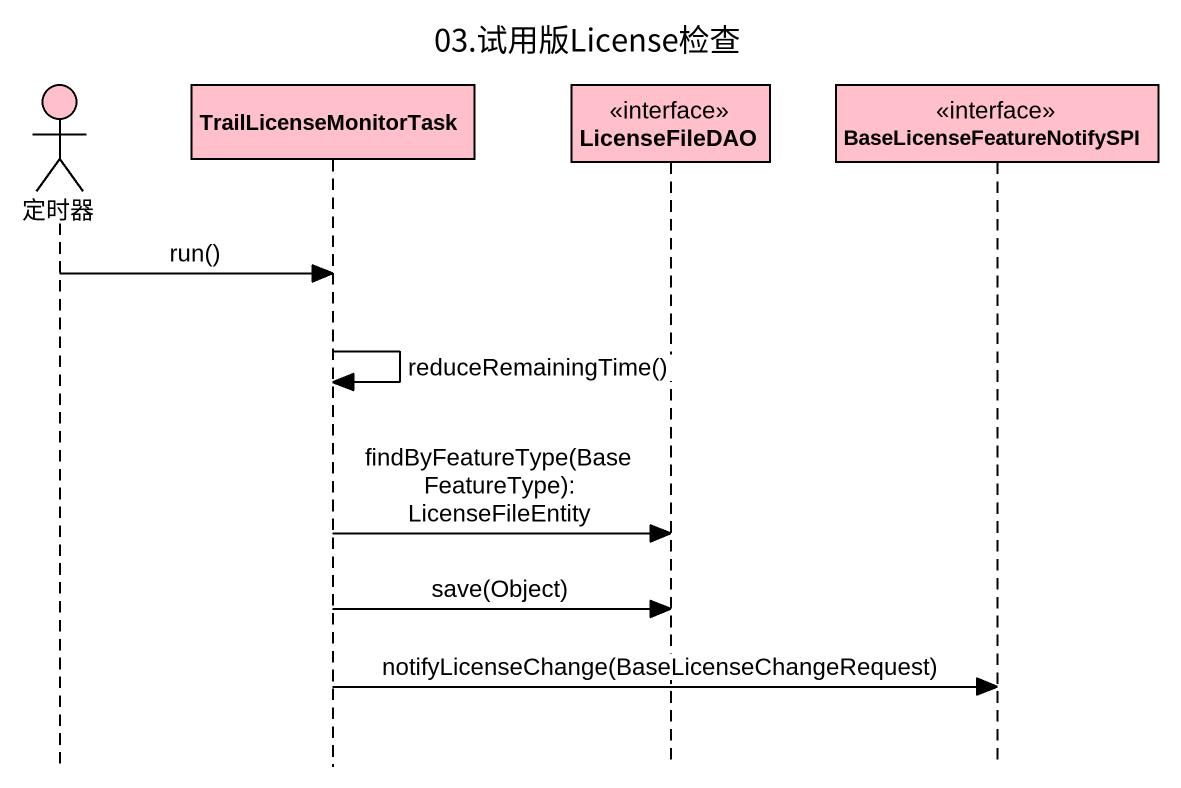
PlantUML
@startuml
title 03.试用版License检查
hide footbox
actor 定时器 #FFC0CB
participant TrailLicenseMonitorTask #FFC0CB
participant LicenseFileDAO <<interface>> #FFC0CB
participant BaseLicenseFeatureNotifySPI <<interface>> #FFC0CB

定时器 -> TrailLicenseMonitorTask : run()
TrailLicenseMonitorTask -> TrailLicenseMonitorTask : reduceRemainingTime()
TrailLicenseMonitorTask -> LicenseFileDAO : findByFeatureType(BaseFeatureType): LicenseFileEntity
TrailLicenseMonitorTask -> LicenseFileDAO : save(Object)
TrailLicenseMonitorTask -> BaseLicenseFeatureNotifySPI : notifyLicenseChange(BaseLicenseChangeRequest)
@enduml
